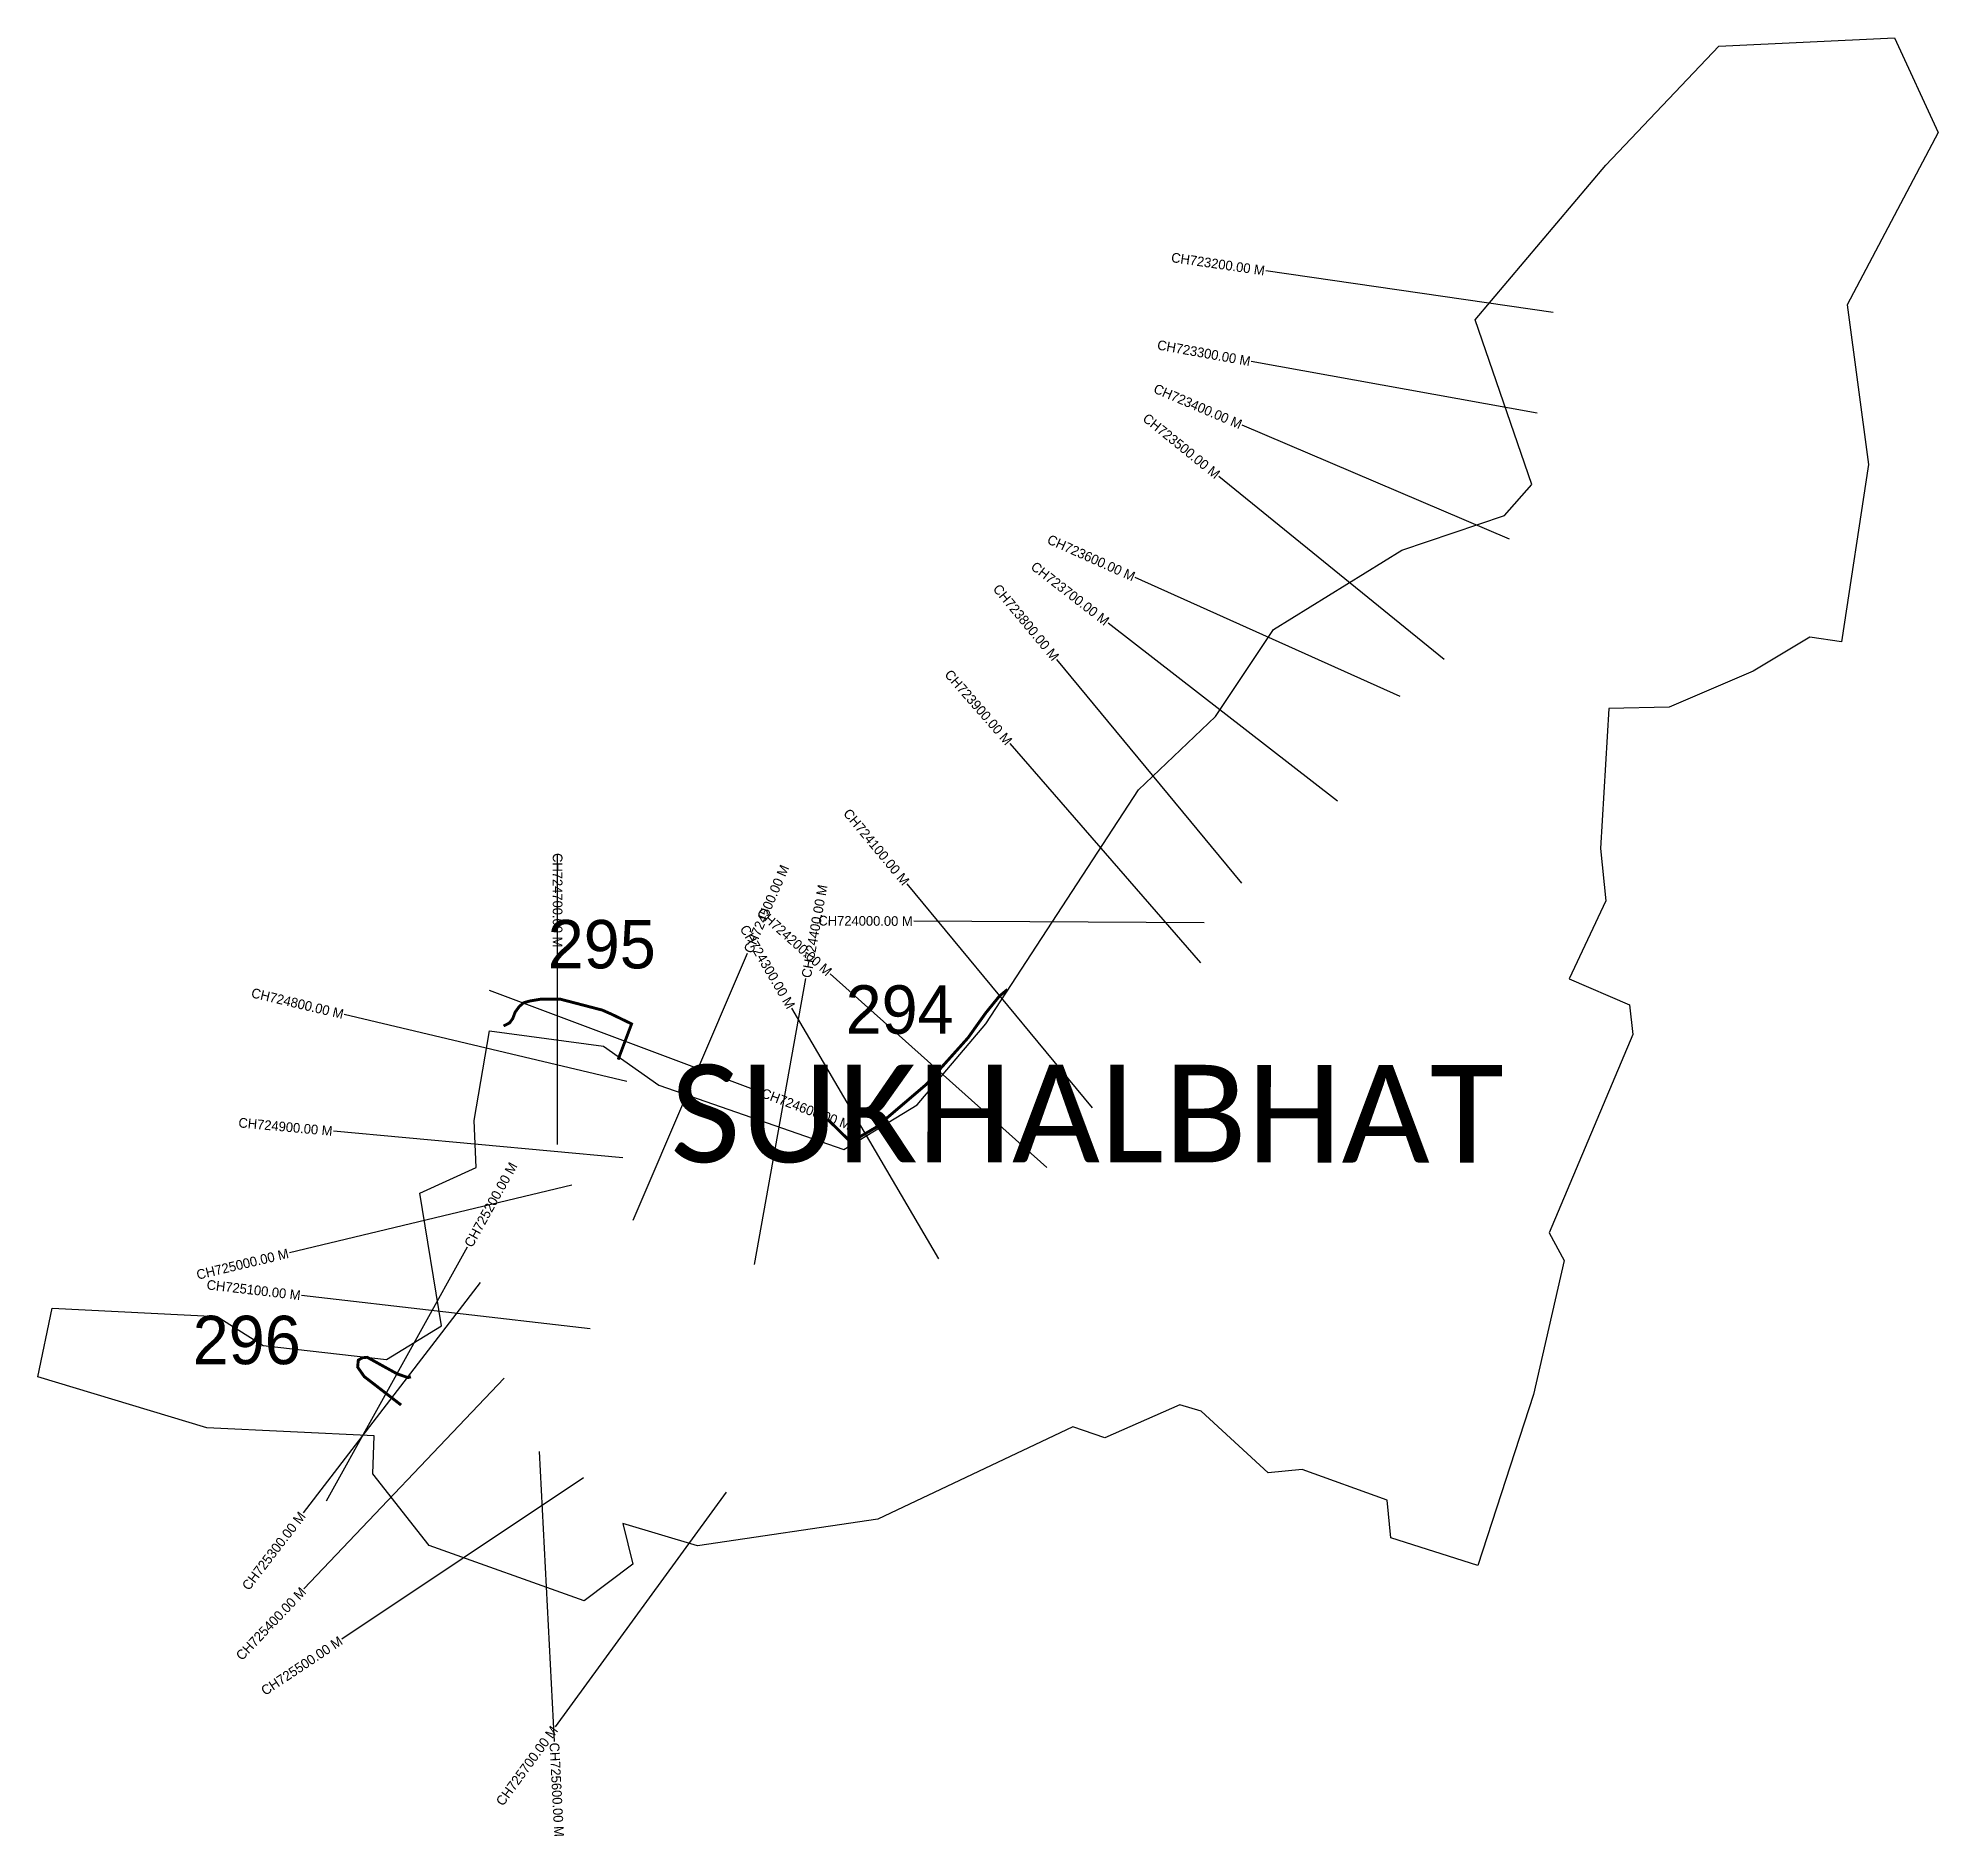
# Model space of a CAD drawing. Header units: metres. Extents: x 355371 to 357333, y 1740685 to 1742543.
import ezdxf
from ezdxf.enums import TextEntityAlignment as Align

# ---------------------------------------------------------------- set-up
doc = ezdxf.new("R2010")
doc.units = ezdxf.units.M
for name, color, linetype in [('ARTIFICIALLY PROTECTED', 4, 'Continuous'), ('CS', 134, 'Continuous'), ('CSMark', 6, 'Continuous'), ('VILLAGE NAME', 250, 'Continuous')]:
    doc.layers.add(name, color=color, linetype=linetype)

msp = doc.modelspace()

# ---------------------------------------------------------------- linework, layer by layer
at = {"color": 6}
for points in [[(357288.3, 1742542.5), (357333.3, 1742445), (357239.5, 1742267), (357261.5, 1742101.9), (357233.6, 1741918.8), (357200.9, 1741923.5), (357142.5, 1741888.5), (357055.8, 1741851.2), (356993.4, 1741850.1), (356984.6, 1741705.4), (356990.3, 1741651.3), (356952.3, 1741570.8), (357014.6, 1741543.9), (357018.1, 1741513.2), (356931.9, 1741308.4), (356947.1, 1741279.8), (356915.4, 1741141.3), (356858.2, 1740964.7), (356768.2, 1740993.2), (356764.3, 1741032.1), (356676.8, 1741063.9), (356641.5, 1741060.4), (356572.3, 1741124.1), (356550.2, 1741130.7), (356472.9, 1741096.5), (356440, 1741108), (356238.5, 1741012.6), (356052.2, 1740984.9), (355975.1, 1741008.1), (355985.6, 1740966.2), (355935.2, 1740928.4), (355775.3, 1740985.4), (355717, 1741059.6), (355718.5, 1741098.6), (355545.4, 1741106.8), (355371.2, 1741159.7), (355385.7, 1741230.5), (355556.1, 1741222.1), (355603.9, 1741191.9), (355731.1, 1741177.4), (355787.9, 1741212.4), (355765.5, 1741349.3), (355823.7, 1741376), (355821.5, 1741424.5), (355837.6, 1741516.9), (355955.2, 1741501.1), (356012.4, 1741460.8), (356203.5, 1741394.3), (356279.1, 1741440.4), (356349.9, 1741524.1), (356507.8, 1741766), (356587.2, 1741841.8), (356646.9, 1741931.4), (356779.7, 1742013.5), (356885.6, 1742049.2), (356913.8, 1742081.2), (356855.4, 1742251.5), (356990.1, 1742411), (357107.1, 1742533.9)], [(357107.1, 1742533.9), (357288.3, 1742542.5)]]:
    msp.add_lwpolyline(points, dxfattribs=at)
at = {"layer": 'ARTIFICIALLY PROTECTED', "const_width": 3, "flags": 128}
for points in [[(355970.3, 1741487.3), (355984.2, 1741524.2), (355963.5, 1741534.2), (355954, 1741538.4), (355911, 1741549.6), (355889.8, 1741549.6), (355879.1, 1741547.8), (355872.7, 1741546), (355868.1, 1741542), (355863.9, 1741536.2), (355861.5, 1741529.7), (355858.2, 1741525.2), (355852, 1741522)], [(356372.3, 1741559.7), (356363.8, 1741552.6), (356350, 1741535.6), (356331.7, 1741509.9), (356288.3, 1741461.5), (356236.4, 1741417.2), (356210.6, 1741402.1), (356187, 1741425.2)], [(355756.3, 1741159.7), (355753.4, 1741158.8), (355742.1, 1741162.7), (355720.1, 1741174.9), (355711.2, 1741179.8), (355706.1, 1741179.3), (355702, 1741176.9), (355701.3, 1741169.7), (355708.1, 1741159.9), (355729.9, 1741143.1), (355746.2, 1741130.5)]]:
    msp.add_lwpolyline(points, dxfattribs=at)
at = {"layer": 'CS'}
for p, q in [((356935.9, 1742258.9), (356639, 1742301.9)), ((356919.3, 1742155.1), (356624.1, 1742208.3)), ((356890.6, 1742024.8), (356614.7, 1742142.5)), ((356823.4, 1741900.4), (356590.5, 1742089.6)), ((356778, 1741862.5), (356504.2, 1741985.2)), ((356713.3, 1741754.3), (356476.3, 1741938.2)), ((356614.5, 1741669.4), (356423.2, 1741900.5)), ((356572, 1741587.4), (356375, 1741813.7)), ((355907.8, 1741399.6), (355907.8, 1741699.6)), ((356460.1, 1741437.6), (356268.7, 1741668.7)), ((356575.5, 1741628.7), (356275.5, 1741630.3)), ((355985.7, 1741321.4), (356103.8, 1741597.1)), ((356111.2, 1741275.6), (356164.2, 1741570.9)), ((356412.9, 1741375.8), (356189.4, 1741575.9)), ((355837.1, 1741559.1), (356117.9, 1741453.7)), ((355979.4, 1741464.6), (355687.5, 1741533.9)), ((356301.5, 1741281.5), (356149.7, 1741540.3)), ((355975, 1741385.8), (355676.3, 1741413.3)), ((355922.5, 1741357.5), (355630.8, 1741287.7)), ((355669.2, 1741031.6), (355814.7, 1741294)), ((355827.9, 1741256.9), (355645, 1741019.2)), ((355941.3, 1741209.3), (355643.3, 1741243.7)), ((355852.5, 1741158.3), (355645.9, 1740940.8)), ((355888.9, 1741082.4), (355904.3, 1740782.8)), ((355934.5, 1741055.3), (355684.9, 1740888.8)), ((356081.9, 1741040.5), (355905.3, 1740798))]:
    msp.add_line(p, q, dxfattribs=at)

# ---------------------------------------------------------------- texts
at = {"char_height": 50, "attachment_point": 1}
for s, insert in [('295', (355897.6, 1741631.5)), ('294', (356205.2, 1741564)), ('296', (355531, 1741222.7))]:
    msp.add_mtext_dynamic_manual_height_columns(s, width=84.374, gutter_width=1, heights=[74.2], dxfattribs=dict(at, insert=insert))
at = {"layer": 'CSMark'}
for s, rotation, p in [('CH723200.00 M', 351.7575, (356638, 1742302.1)), ('CH723300.00 M', 349.7697, (356623.1, 1742208.5)), ('CH723400.00 M', 336.8878, (356613.8, 1742142.9)), ('CH723500.00 M', 320.8986, (356589.8, 1742090.3)), ('CH723600.00 M', 335.8597, (356503.3, 1741985.6)), ('CH723700.00 M', 322.1833, (356475.5, 1741938.8)), ('CH723800.00 M', 309.5981, (356422.6, 1741901.3)), ('CH723900.00 M', 311.0422, (356374.4, 1741814.4)), ('CH724100.00 M', 309.6306, (356268.1, 1741669.4)), ('CH724300.00 M', 300.3999, (356149.2, 1741541.1)), ('CH724200.00 M', 318.1622, (356188.7, 1741576.5)), ('CH724000.00 M', 359.7011, (356274.5, 1741630.3)), ('CH724800.00 M', 346.6526, (355686.6, 1741534.1)), ('CH724900.00 M', 354.7376, (355675.3, 1741413.4)), ('CH725000.00 M', 13.4551, (355629.8, 1741287.4)), ('CH725100.00 M', 353.4163, (355642.3, 1741243.8)), ('CH725300.00 M', 52.417, (355644.4, 1741018.4)), ('CH725400.00 M', 46.4822, (355645.3, 1740940)), ('CH725500.00 M', 33.7021, (355684.1, 1740888.2)), ('CH725700.00 M', 53.9371, (355904.7, 1740797.2))]:
    msp.add_text(s, height=10, rotation=rotation, dxfattribs=at).set_placement(p, align=Align.MIDDLE_RIGHT)
for s, rotation, p in [('CH724700.00 M', 270, (355907.8, 1741700.6)), ('CH724500.00 M', 66.8123, (356104.2, 1741598.1)), ('CH724400.00 M', 79.8281, (356164.4, 1741571.9)), ('CH724600.00 M', 339.4329, (356118.9, 1741453.4)), ('CH725200.00 M', 61.0045, (355815.2, 1741294.8)), ('CH725600.00 M', 272.9428, (355904.4, 1740781.8))]:
    msp.add_text(s, height=10, rotation=rotation, dxfattribs=at).set_placement(p, align=Align.MIDDLE_LEFT)
at = {"layer": 'VILLAGE NAME', "insert": (356024.3, 1741482.1), "char_height": 100.855, "attachment_point": 1, "rotation": 359.9793}
msp.add_mtext_dynamic_manual_height_columns('{\\fCalibri|b0|i0|c0|p34;SUKHALBHAT}', width=995.212, gutter_width=504.3, heights=[0], dxfattribs=at)

doc.saveas('drawing.dxf')
